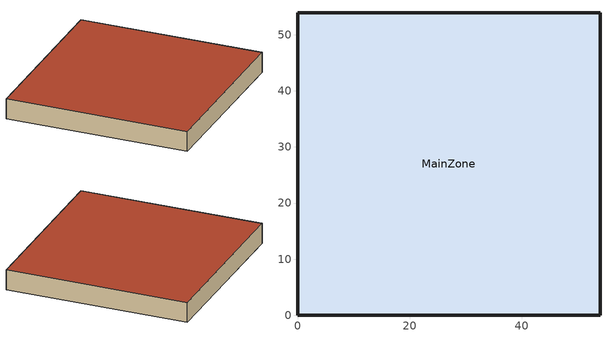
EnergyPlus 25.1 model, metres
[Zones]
MainZone
 floor ground (Floor Construction): 0,53.93 53.93,53.93 53.93,0 0,0 z0
 wall outside (Wall Construction): 53.93,0 0,0 0,53.93 53.93,53.93 53.93,0 z0:6
 roof outside (Roof Construction): 0,0 53.93,0 53.93,53.93 0,53.93 z6
[BUILDING]
Generated Home: North Axis=0; Terrain=Suburbs; Loads Convergence Tolerance Value=0.04; Temperature Convergence Tolerance Value=0.4; Solar Distribution=FullExterior; Maximum Number of Warmup Days=25; Minimum Number of Warmup Days=6
[SITE:LOCATION]
Site Location: Latitude=40; Longitude=-75; Time Zone=-5; Elevation=200; Keep Site Location Information=No
[MATERIAL] Roughness=Rough; Thermal Absorptance=0.9; Solar Absorptance=0.7; Visible Absorptance=0.7
Name | Thickness | Conductivity | Density | Specific Heat
Wall Material | 0.2 | 0.5 | 1400 | 1000
Floor Material | 0.1 | 1 | 2000 | 1000
Roof Material | 0.15 | 0.3 | 800 | 1200
[CONSTRUCTION]
Wall Construction: Wall Material
Floor Construction: Floor Material
Roof Construction: Roof Material
[ZONE]
MainZone: Type=1; Multiplier=1; Ceiling Height=autocalculate; Volume=autocalculate; Floor Area=autocalculate; Part of Total Floor Area=Yes
[ZONEINFILTRATION:DESIGNFLOWRATE]
MainZone Infiltration: Zone or ZoneList or Space or SpaceList=MainZone; Schedule=AlwaysOn; Design Flow Rate Calculation Method=Flow/Area; Design Flow Rate=0; Flow Rate per Floor Area=0.0002; Flow Rate per Exterior Surface Area=0; Air Changes per Hour=0; Constant Term Coefficient=1; Temperature Term Coefficient=0; Velocity Term Coefficient=0; Velocity Squared Term Coefficient=0; Density Basis=Outdoor
[SCHEDULE:COMPACT]
AlwaysOn: Through: 12/31, For: AllDays, Until: 24:00, 1
